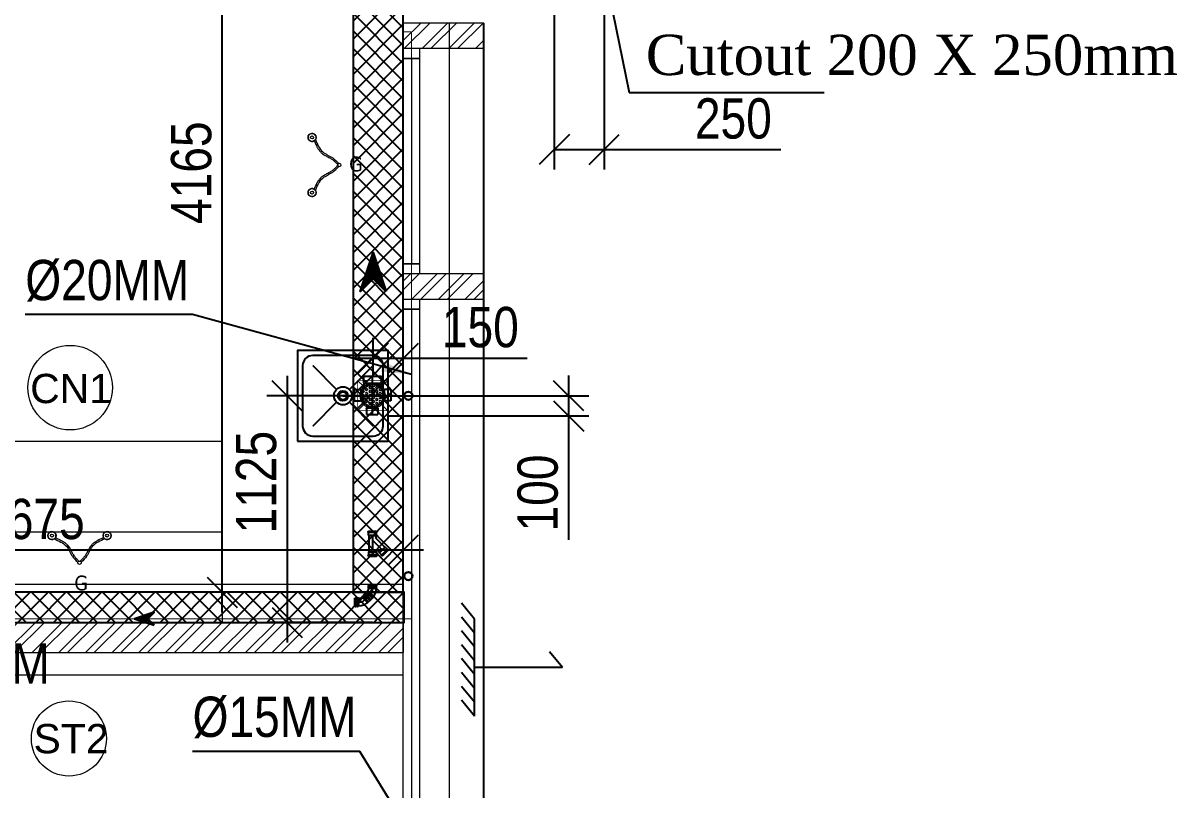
# Model space of a CAD drawing. Header units: inches. Extents: x 5899882 to 5988838, y -468923 to -96891.
# Drawn here: x 5977340 to 5983072, y -225726 to -221920 of the extents above; entities that cross this region are included whole.
import ezdxf

# ---------------------------------------------------------------- set-up
doc = ezdxf.new("R2010")
doc.units = ezdxf.units.IN
doc.header["$MEASUREMENT"] = 0
doc.linetypes.add('1', pattern=[0])
doc.layers.get('Defpoints').update_dxf_attribs({"color": 8})
for name, color, linetype in [('0- SLC ARCH LAYOUT', 7, 'Continuous'), ('0- SLC DIMENSION', 7, 'Continuous'), ('0- SLC HIDE BOX & CUTOUT', 6, 'Continuous'), ('0-SLC-40 MM Waste water pipe', 3, 'Continuous'), ('0-SLC-75MM WASTE PIPE', 6, 'Continuous'), ('0-SLC-DOMESTIC LINE', 5, 'DOMESTIC_LINE'), ('0-SLC-Multi nahani trap', 6, 'Continuous'), ('0-SLC-Raised portion', 1, 'Continuous'), ('0-SLC-Toilet fixture', 5, 'Continuous'), ('CL', 7, 'Continuous')]:
    doc.layers.add(name, color=color, linetype=linetype)
for name, color, linetype, lineweight in [('0-SLC-100 mm Multi nahani trap jali', 253, 'Continuous', 13), ('ARCL-HATCH-B', 8, 'Continuous', 5), ('ARLC-DIM0', 8, 'Continuous', 5), ('ARLC-DOOR-W', 8, 'Continuous', 5), ('ARLC-ELE0', 8, 'Continuous', 9), ('ARLC-FUR (NOMN)', 8, 'Continuous', 9), ('ARLC-FURN', 8, 'Continuous', 9), ('ARLC-GAS BURNER', 8, 'Continuous', 5), ('ARLC-SINK', 8, 'Continuous', 9), ('ARLC-WALL', 8, 'Continuous', 15)]:
    doc.layers.add(name, color=color, linetype=linetype, lineweight=lineweight)
doc.styles.add('ARIAL', font='tahoma.ttf')
doc.styles.add('LT0050R', font='arial.ttf', dxfattribs={"height": 120})
doc.styles.get("Standard").update_dxf_attribs({"font": 'arial.ttf'})
doc.styles.add('swis cn bt', font='swissc.ttf')
doc.linetypes.add('DOMESTIC_LINE', pattern='A,0.5,-0.2,["DWS",ARIAL,S=0.1,R=0,X=-0.1,Y=-0.05],-0.25', length=0.95)
doc.dimstyles.new('LT0050R', dxfattribs={"dimtxt": 120, "dimasz": 80, "dimexe": 80, "dimexo": 50, "dimgap": 80, "dimtad": 0, "dimdec": 0, "dimzin": 0, "dimdsep": 46, "dimtxsty": 'LT0050R', "dimblk": 'ARCHTICK', "dimcen": 1, "dimdle": 80, "dimclrd": 252, "dimclre": 252, "dimclrt": 240, "dimadec": 0, "dimazin": 0, "dimtfac": 1, "dimtdec": 0, "dimtofl": 0, "dimtmove": 1, "dimatfit": 3, "dimfxl": 1, "dimtolj": 1, "dimtzin": 0, "dimlwd": -1, "dimlwe": -1, "dimarcsym": 0})
doc.dimstyles.new('SLC', dxfattribs={"dimtxt": 200, "dimasz": 150, "dimexe": 100, "dimexo": 0, "dimgap": 50, "dimtad": 1, "dimdec": 0, "dimrnd": 5, "dimzin": 1, "dimdsep": 46, "dimtxsty": 'swis cn bt', "dimblk": 'OBLIQUE', "dimcen": 60, "dimdle": 100, "dimclrd": 256, "dimclre": 256, "dimclrt": 256, "dimazin": 0, "dimtfac": 1, "dimtdec": 0, "dimtofl": 0, "dimtmove": 0, "dimatfit": 3, "dimfxl": 0.18, "dimtolj": 1, "dimtzin": 0, "dimarcsym": 0})
pattern_1 = [(45, (-5779197.41, 117191.3), (-66.2912607, 66.2912607), []), (45, (-5779153.22, 117191.3), (-66.2912607, 66.2912607), [])]

# ---------------------------------------------------------------- blocks, each defined once
blk = doc.blocks.new('SINK1')
at = {"color": 0}
for p, q in [((5972703.3, -133859.2), (5972821.5, -133977.3)), ((5972885.1, -133977.3), (5973003.3, -133859.2)), ((5972703.3, -134159.2), (5972821.5, -134041)), ((5972885.1, -134041), (5973003.3, -134159.2))]:
    blk.add_line(p, q, dxfattribs=at)
blk.add_lwpolyline([(5973078.3, -134234.2), (5973078.3, -133784.2), (5972628.3, -133784.2), (5972628.3, -134234.2)], close=True, dxfattribs=at)
blk.add_lwpolyline([(5973053.3, -134159.2), (5973053.3, -133859.2, 0.414214), (5973003.3, -133809.2), (5972703.3, -133809.2, 0.414214), (5972653.3, -133859.2), (5972653.3, -134159.2, 0.414214), (5972703.3, -134209.2), (5973003.3, -134209.2, 0.414214)], format="xyb", close=True, dxfattribs=at)
for radius in [45, 25]:
    blk.add_circle((5972853.3, -134009.2), radius, dxfattribs=at)
blk = doc.blocks.new('ARR')
h = blk.add_hatch()
h.set_pattern_fill('ANSI31', color=256)
h.paths.add_polyline_path([(-80, 80), (0, 0), (-80, -80), (162.3, 0)])
at = {"color": 7, "lineweight": 30}
blk.add_lwpolyline([(-80, -80), (0, 0), (-80, 80), (162.3, 0), (-80, -80)], dxfattribs=at)
blk = doc.blocks.new('FD COVER')
at = {"layer": '0-SLC-100 mm Multi nahani trap jali'}
h = blk.add_hatch(color=1, dxfattribs=at)
h.paths.add_polyline_path([(52.4, 0, 1), (-52.4, 0, 1)])
h.paths.add_polyline_path([(-49.7, 0, -1), (49.7, 0, -1)], flags=16)
h = blk.add_hatch(dxfattribs=at)
h.set_pattern_fill('HEX', color=1, scale=45.193777, style=0)
h.set_pattern_definition([(0, (-4759.384, 4380.386), (0, 9.78474), [5.649222, -11.298444]), (120, (-4759.384, 4380.386), (-8.473833, -4.89237), [5.649222, -11.298444]), (60, (-4753.735, 4380.386), (-8.473833, 4.89237), [5.649222, -11.298444])])
h.paths.add_polyline_path([(-49.7, 0, 1), (49.7, 0, 1)])
at = {"layer": '0-SLC-100 mm Multi nahani trap jali', "color": 1, "ltscale": 3}
for p, q in [((-75, 75), (-44.2, 44.2)), ((75, 75), (44.2, 44.2)), ((-44.2, -44.2), (-75, -75)), ((44.2, -44.2), (75, -75))]:
    blk.add_line(p, q, dxfattribs=at)
at = {"layer": '0-SLC-100 mm Multi nahani trap jali', "color": 1, "ltscale": 3, "const_width": 3.75}
blk.add_lwpolyline([(-75, -75), (75, -75), (75, 75), (-75, 75)], close=True, dxfattribs=at)
at = {"layer": '0-SLC-100 mm Multi nahani trap jali', "color": 1, "ltscale": 3}
blk.add_circle((0, 0), 62.5, dxfattribs=at)
blk = doc.blocks.new('A$C52224D05')
at = {"layer": '0-SLC-Multi nahani trap', "linetype": 'Continuous'}
h = blk.add_hatch(color=256, dxfattribs=at)
h.paths.add_polyline_path([(58.1, 0, 1), (-57.9, 0, 1)])
h.paths.add_polyline_path([(-54.9, 0, -1), (55.1, 0, -1)], flags=16)
for p, q in [((-25.9, 91.4), (-25.9, 77.8)), ((31.1, 91.4), (-25.9, 91.4)), ((-25.9, 77.8), (-25.9, 60.2)), ((28.7, 57.9), (-23.6, 57.9)), ((-22.4, 57.9), (-22.4, 50.2)), ((0, 103.7), (0, -103.7)), ((27.6, 57.9), (27.6, 47.6)), ((31.1, 91.4), (31.1, 77.8)), ((31.1, 77.8), (31.1, 60.2)), ((-96.3, 0), (95.2, 0)), ((-78.2, 26.7), (-93.7, 26.7)), ((-93.7, -30.2), (-93.7, 26.7)), ((-62.6, 26.7), (-78.2, 26.7)), ((-60.3, -27.9), (-60.3, 24.4)), ((-60.3, 23.3), (-50.5, 23.3)), ((41.1, 41), (63, 41)), ((63, -41.5), (63, 41.5)), ((65.5, 44), (74, 44)), ((74, 44), (97.8, 44)), ((97.8, -44), (97.8, 44)), ((-78.2, -30.2), (-93.7, -30.2)), ((-62.6, -30.2), (-77.7, -30.2)), ((-60.3, -26.7), (-50.5, -26.7)), ((-22.4, -57.9), (-22.4, -50.2)), ((27.6, -57.9), (27.6, -47.6)), ((41.1, -41), (63, -41)), ((65.5, -44), (74, -44)), ((74, -44), (97.8, -44)), ((-25.9, -77.8), (-25.9, -60.2)), ((-25.9, -91.4), (-25.9, -77.8)), ((31.1, -91.4), (-25.9, -91.4)), ((28.7, -57.9), (-23.6, -57.9)), ((31.1, -77.8), (31.1, -60.2)), ((31.1, -91.4), (31.1, -77.8))]:
    blk.add_line(p, q, dxfattribs=at)
blk.add_circle((0.1, 0), 55, dxfattribs=at)
for centre, radius, start, end in [((-23.6, 60.2), 2.33, 180, 270), ((28.7, 60.2), 2.33, 270, 0), ((-62.6, 24.4), 2.33, 0, 90), ((65.5, 41.5), 2.5, 90, 180), ((-62.6, -27.9), 2.33, 270, 0), ((65.5, -41.5), 2.5, 180, 270), ((-23.6, -60.2), 2.33, 90, 180), ((28.7, -60.2), 2.33, 0, 90)]:
    blk.add_arc(centre, radius, start, end, dxfattribs=at)
blk = doc.blocks.new('_ArchTick')
at = {"color": 0, "linetype": 'ByBlock', "const_width": 0.15}
blk.add_lwpolyline([(-0.5, -0.5), (0.5, 0.5)], dxfattribs=at)
blk = doc.blocks.new('RFGREG')
at = {"layer": 'ARLC-GAS BURNER'}
for centre, radius in [((5822272.1, -124202.2), 20.1), ((5822272.1, -124202.2), 7.52), ((5822545.9, -124202.2), 20.1), ((5822545.9, -124202.2), 7.52), ((5822409, -124337.3), 8.48), ((5822409, -124337.3), 8.48)]:
    blk.add_circle(centre, radius, dxfattribs=at)
for centre, start, end in [((5822272.1, -124202.2), 326.88842, 302.91638), ((5822545.9, -124202.2), 237.08362, 213.11158)]:
    blk.add_arc(centre, 20.1, start, end, dxfattribs=at)
for points, knots in [([(5822282.8, -124219), (5822306.1, -124228.5), (5822348, -124245.6), (5822367.4, -124302.3), (5822390.6, -124325), (5822400.1, -124334.3)], [0, 0, 0, 0, 88.97169, 160.2268, 209.42552, 209.42552, 209.42552, 209.42552]), ([(5822288.9, -124213.2), (5822287.3, -124212.5), (5822295, -124215.6), (5822306.8, -124220.6), (5822316.7, -124225.4), (5822324.3, -124229.7), (5822329.9, -124233.2), (5822335.4, -124237), (5822340.6, -124241.1), (5822345.5, -124245.6), (5822351, -124251.4), (5822356.5, -124258.8), (5822361.8, -124267.5), (5822366.6, -124276.3), (5822371, -124284.9), (5822375.4, -124293.1), (5822379.5, -124299.9), (5822383.4, -124305.3), (5822387.1, -124309.9), (5822391.1, -124314.4), (5822395.5, -124319), (5822400.2, -124323.7), (5822403.7, -124327), (5822405.4, -124328.8)], [0, 0, 0, 0, 0.738277, 1.476555, 2.214832, 2.583971, 2.95311, 3.322249, 3.691387, 4.060526, 4.429665, 5.003329, 5.576994, 6.150658, 6.724322, 7.297987, 7.871651, 8.267743, 8.663834, 9.059926, 9.456017, 9.852109, 10.248201, 10.248201, 10.248201, 10.248201]), ([(5822529.1, -124213.2), (5822530.7, -124212.5), (5822523, -124215.6), (5822511.1, -124220.6), (5822501.3, -124225.4), (5822493.7, -124229.7), (5822488, -124233.2), (5822482.6, -124237), (5822477.4, -124241.1), (5822472.4, -124245.6), (5822467, -124251.4), (5822461.5, -124258.8), (5822456.1, -124267.5), (5822451.4, -124276.3), (5822447, -124284.9), (5822442.6, -124293.1), (5822438.5, -124299.9), (5822434.6, -124305.3), (5822430.9, -124309.9), (5822426.9, -124314.4), (5822422.5, -124319), (5822417.7, -124323.7), (5822414.3, -124327), (5822412.6, -124328.8)], [0, 0, 0, 0, 0.738277, 1.476555, 2.214832, 2.583971, 2.95311, 3.322249, 3.691387, 4.060526, 4.429665, 5.003329, 5.576994, 6.150658, 6.724322, 7.297987, 7.871651, 8.267743, 8.663834, 9.059926, 9.456017, 9.852109, 10.248201, 10.248201, 10.248201, 10.248201]), ([(5822535.2, -124219), (5822511.9, -124228.5), (5822470, -124245.6), (5822450.6, -124302.3), (5822427.4, -124325), (5822417.9, -124334.3)], [0, 0, 0, 0, 88.97169, 160.2268, 209.42552, 209.42552, 209.42552, 209.42552])]:
    blk.add_open_spline(points, degree=3, knots=knots, dxfattribs=at)
at = {"layer": 'ARLC-GAS BURNER', "insert": (5822417.2, -124438.3), "char_height": 73.57, "attachment_point": 5, "style": 'ARIAL'}
blk.add_mtext('\\A1;G', dxfattribs=at)
blk = doc.blocks.new('GAS BURNER')
at = {"layer": 'ARLC-GAS BURNER'}
for centre, radius in [((5974102.4, -133873.7), 20.1), ((5974102.4, -133873.7), 7.52), ((5974237.5, -134010.6), 8.48), ((5974237.5, -134010.6), 8.48), ((5974102.4, -134147.5), 20.1), ((5974102.4, -134147.5), 7.52)]:
    blk.add_circle(centre, radius, dxfattribs=at)
for centre, start, end in [((5974102.4, -133873.7), 327.08362, 303.11158), ((5974102.4, -134147.5), 56.88842, 32.91638)]:
    blk.add_arc(centre, 20.1, start, end, dxfattribs=at)
for points, knots in [([(5974113.4, -133890.5), (5974112.8, -133888.9), (5974115.8, -133896.6), (5974120.9, -133908.4), (5974125.6, -133918.3), (5974129.9, -133925.9), (5974133.4, -133931.5), (5974137.2, -133937), (5974141.3, -133942.2), (5974145.9, -133947.1), (5974151.7, -133952.6), (5974159, -133958.1), (5974167.7, -133963.4), (5974176.5, -133968.2), (5974185.2, -133972.6), (5974193.4, -133977), (5974200.1, -133981.1), (5974205.5, -133985), (5974210.1, -133988.7), (5974214.6, -133992.7), (5974219.2, -133997.1), (5974223.9, -134001.8), (5974227.3, -134005.2), (5974229, -134007)], [0, 0, 0, 0, 0.738277, 1.476555, 2.214832, 2.583971, 2.95311, 3.322249, 3.691387, 4.060526, 4.429665, 5.003329, 5.576994, 6.150658, 6.724322, 7.297987, 7.871651, 8.267743, 8.663834, 9.059926, 9.456017, 9.852109, 10.248201, 10.248201, 10.248201, 10.248201]), ([(5974119.2, -133884.4), (5974128.7, -133907.7), (5974145.8, -133949.6), (5974202.5, -133969), (5974225.2, -133992.2), (5974234.5, -134001.7)], [0, 0, 0, 0, 88.97169, 160.2268, 209.42552, 209.42552, 209.42552, 209.42552]), ([(5974113.4, -134130.7), (5974112.8, -134132.3), (5974115.8, -134124.6), (5974120.9, -134112.7), (5974125.6, -134102.9), (5974129.9, -134095.2), (5974133.4, -134089.6), (5974137.2, -134084.2), (5974141.3, -134079), (5974145.9, -134074), (5974151.7, -134068.6), (5974159, -134063.1), (5974167.7, -134057.7), (5974176.5, -134053), (5974185.2, -134048.5), (5974193.4, -134044.2), (5974200.1, -134040.1), (5974205.5, -134036.2), (5974210.1, -134032.5), (5974214.6, -134028.5), (5974219.2, -134024.1), (5974223.9, -134019.3), (5974227.3, -134015.9), (5974229, -134014.1)], [0, 0, 0, 0, 0.738277, 1.476555, 2.214832, 2.583971, 2.95311, 3.322249, 3.691387, 4.060526, 4.429665, 5.003329, 5.576994, 6.150658, 6.724322, 7.297987, 7.871651, 8.267743, 8.663834, 9.059926, 9.456017, 9.852109, 10.248201, 10.248201, 10.248201, 10.248201]), ([(5974119.2, -134136.8), (5974128.7, -134113.5), (5974145.8, -134071.6), (5974202.5, -134052.2), (5974225.2, -134029), (5974234.5, -134019.5)], [0, 0, 0, 0, 88.97169, 160.2268, 209.42552, 209.42552, 209.42552, 209.42552])]:
    blk.add_open_spline(points, degree=3, knots=knots, dxfattribs=at)
at = {"layer": 'ARLC-GAS BURNER', "insert": (5974320.2, -134006.7), "char_height": 73.57, "attachment_point": 5, "style": 'ARIAL'}
blk.add_mtext('\\A1;G', dxfattribs=at)
blk = doc.blocks.new('A$C5D8F11B1')
at = {"layer": 'ARCL-HATCH-B'}
h = blk.add_hatch(dxfattribs=at)
h.set_pattern_fill('ANSI32', color=256, scale=250)
h.set_pattern_definition(pattern_1)
h.paths.add_polyline_path([(34445, -26775), (34045, -26775), (34045, -26900), (34445, -26900)])
h = blk.add_hatch(dxfattribs=at)
h.set_pattern_fill('ANSI32', color=256, scale=250)
h.set_pattern_definition(pattern_1)
h.paths.add_polyline_path([(34445, -28020), (34045, -28020), (34045, -28145), (34445, -28145)])
h = blk.add_hatch(dxfattribs=at)
h.set_pattern_fill('ANSI32', color=256, scale=250)
h.set_pattern_definition(pattern_1)
h.paths.add_polyline_path([(34045, -29750), (30920, -29750), (30920, -29900), (34045, -29900)])
at = {"layer": 'ARLC-DIM0'}
for points in [[(34125, -26900), (34125, -26950), (34045, -26950), (34045, -26900)], [(34125, -27970), (34125, -28020), (34045, -28020), (34045, -27970)], [(34125, -28145), (34125, -28195), (34045, -28195), (34045, -28145)]]:
    blk.add_lwpolyline(points, close=True, dxfattribs=at)
at = {"layer": 'ARLC-DOOR-W', "ltscale": 0.1}
for p, q in [((34085, -26950), (34085, -27970)), ((34085, -28195), (34085, -31505))]:
    blk.add_line(p, q, dxfattribs=at)
at = {"layer": 'ARLC-DOOR-W'}
for points in [[(34045, -26950), (34125, -26950), (34125, -27970), (34045, -27970)], [(34045, -28195), (34125, -28195), (34125, -31505), (34045, -31505)]]:
    blk.add_lwpolyline(points, close=True, dxfattribs=at)
at = {"layer": 'ARLC-ELE0'}
for p, q in [((34445, -26900), (34445, -28020)), ((34445, -28145), (34445, -31555))]:
    blk.add_line(p, q, dxfattribs=at)
at = {"layer": 'ARLC-FUR (NOMN)'}
for centre, radius in [((32389.7, -28584.4), 209.9), ((32383.4, -30326.1), 186.4)]:
    blk.add_circle(centre, radius, dxfattribs=at)
at = {"layer": 'ARLC-FURN'}
for p, q in [((33145, -28850), (33145, -23025)), ((25945, -28850), (33145, -28850))]:
    blk.add_line(p, q, dxfattribs=at)
at = {"layer": 'ARLC-FURN', "ltscale": 0.002}
for p, q in [((26045, -29300), (33145, -29300)), ((33145, -29300), (33145, -29750))]:
    blk.add_line(p, q, dxfattribs=at)
at = {"layer": 'ARLC-WALL', "ltscale": 0.1}
for p, q in [((30920, -29750), (34045, -29750)), ((34045, -29750), (34045, -29900)), ((30920, -29900), (34045, -29900))]:
    blk.add_line(p, q, dxfattribs=at)
at = {"layer": 'ARLC-WALL'}
for points in [[(34445, -26775), (34045, -26775), (34045, -26900), (34445, -26900)], [(34445, -28020), (34045, -28020), (34045, -28145), (34445, -28145)]]:
    blk.add_lwpolyline(points, close=True, dxfattribs=at)
at = {"layer": 'ARLC-GAS BURNER'}
for name, p in [('GAS BURNER', (-5940510.8, 106531.2)), ('RFGREG', (-5789972.6, 94883.5))]:
    blk.add_blockref(name, p, dxfattribs=at)
at = {"layer": 'ARLC-SINK', "rotation": 270}
blk.add_blockref('SINK1', (167754.2, 5944228.3), dxfattribs=at)
at = {"layer": 'ARLC-FUR (NOMN)'}
for s, p in [('CN1', (32191.2, -28661.4)), ('ST2', (32208, -30399.4))]:
    blk.add_text(s, height=145.38, dxfattribs=at).set_placement(p)
blk = doc.blocks.new('1248')
at = {"color": 0}
for p, q in [((-74, 21), (-75, 19)), ((-75, 19), (-71, 15)), ((-21, 74), (-74, 21)), ((-69, 16), (-71, 15)), ((-16, 69), (-69, 16)), ((-58, 5), (-69, 16)), ((-58, 5), (-59, 3)), ((-59, 3), (-56, 1)), ((-58, 5), (-5, 58)), ((-55, 1), (-56, 1)), ((-1, 55), (-55, 1)), ((-52, -1), (-55, 1)), ((-52, -1), (1, 52)), ((-52, -1), (1, 52)), ((1, 49), (-49, -1)), ((-21, 74), (-19, 75)), ((-19, 75), (-15, 70)), ((-16, 69), (-15, 70)), ((-5, 58), (-16, 69)), ((-5, 58), (-3, 59)), ((-3, 59), (-1, 56)), ((-1, 55), (-1, 56)), ((1, 52), (-1, 55)), ((1, 49), (1, 52)), ((34, 35), (36, 37)), ((34, -35), (34, 35)), ((36, 37), (40, 37)), ((36, 37), (36, -38)), ((36, 37), (36, -38)), ((40, 37), (41, 39)), ((40, -38), (40, 37)), ((43, 39), (41, 39)), ((44, 37), (43, 39)), ((44, 37), (60, 37)), ((44, 37), (44, -38)), ((60, 37), (60, 39)), ((67, 39), (60, 39)), ((60, -38), (60, 37)), ((67, 39), (68, 37)), ((68, -38), (68, 37)), ((-49, -1), (-52, -1)), ((34, -35), (36, -38)), ((36, -38), (40, -38)), ((40, -38), (41, -39)), ((43, -39), (41, -39)), ((44, -38), (43, -39)), ((44, -38), (60, -38)), ((60, -38), (60, -39)), ((67, -39), (60, -39)), ((68, -38), (67, -39))]:
    blk.add_line(p, q, dxfattribs=at)
at = {"color": 8}
blk.add_lwpolyline([(-48, 48), (0, 0), (68, 0)], dxfattribs=at)
at = {"color": 0}
for major_axis, start_param, end_param in [((0, 47.3), 2.356166, 3.141564), ((0, 118), 2.356191, 3.14159)]:
    blk.add_ellipse((34, 83), major_axis=major_axis, ratio=1, start_param=start_param, end_param=end_param, dxfattribs=at)
blk = doc.blocks.new('A$C23A5667F')
at = {"color": 0}
for p, q in [((-193, 122), (-122, 193)), ((-191, 118), (-118, 191)), ((-184, 111), (-111, 184)), ((-157, 87), (-87, 157)), ((-154, 87), (-87, 154)), ((-119, 190), (-122, 193)), ((-111, 187), (-114, 191)), ((-87, 158), (-112, 183)), ((-87, 157), (-87, 154)), ((-87, 154), (20, 47)), ((-193, 50), (-198, 50)), ((-198, -50), (-198, 50)), ((-190, 119), (-193, 122)), ((-193, -52), (-193, 52)), ((-187, 111), (-191, 114)), ((-186, 54), (-191, 54)), ((-158, 87), (-183, 112)), ((-183, -52), (-183, 52)), ((-148, 50), (-183, 50)), ((-157, 87), (-154, 87)), ((-154, 87), (-115, 47)), ((-148, -50), (-148, 50)), ((-147, 50), (-145, 47)), ((-145, -48), (-145, 47)), ((63, 50), (61, 47)), ((61, -48), (61, 47)), ((64, 50), (100, 50)), ((64, -50), (64, 50)), ((100, -52), (100, 52)), ((102, 54), (107, 54)), ((110, -52), (110, 52)), ((110, 50), (114, 50)), ((114, -50), (114, 50)), ((-193, -50), (-198, -50)), ((-186, -54), (-191, -54)), ((-148, -50), (-183, -50)), ((-147, -50), (-145, -48)), ((63, -50), (61, -48)), ((64, -50), (100, -50)), ((102, -54), (107, -54)), ((110, -50), (114, -50))]:
    blk.add_line(p, q, dxfattribs=at)
for points in [[(-145, 47), (-115, 47)], [(20, 47), (61, 47)], [(61, -48), (-145, -48)]]:
    blk.add_lwpolyline(points, dxfattribs=at)
at = {"color": 8}
for points in [[(61, 0), (-145, 0)], [(-120, 120), (0, 0)]]:
    blk.add_lwpolyline(points, dxfattribs=at)
at = {"color": 0}
for centre, radius, start, end in [((-116, 189), 2.5, 45, 135), ((-113, 186), 2.5, 315, 45), ((-87, 157), 0.833, 0, 45), ((-191, 52), 2.5, 90, 180), ((-189, 116), 2.5, 135, 225), ((-186, 113), 2.5, 225, 315), ((-186, 52), 2.5, 0, 90), ((-157, 87), 0.833, 225, 270), ((-148, 49), 0.833, 45, 90), ((64, 49), 0.833, 90, 135), ((102, 52), 2.5, 90, 180), ((107, 52), 2.5, 0, 90), ((-191, -52), 2.5, 180, 270), ((-186, -52), 2.5, 270, 0), ((-148, -49), 0.833, 270, 315), ((64, -49), 0.833, 225, 270), ((102, -52), 2.5, 180, 270), ((107, -52), 2.5, 270, 0)]:
    blk.add_arc(centre, radius, start, end, dxfattribs=at)
blk = doc.blocks.new('_OBLIQUE')
at = {"color": 0, "linetype": 'ByBlock'}
blk.add_line((-0.5, -0.5), (0.5, 0.5), dxfattribs=at)
blk = doc.blocks.new('*D210')
at = {"layer": '0- SLC DIMENSION', "lineweight": -2, "transparency": 16777216}
for p, q in [((5975553.5, -224745.1), (5975553.5, -224435.5)), ((5979228.9, -224745.1), (5979228.9, -224435.5)), ((5975453.5, -224535.5), (5979328.9, -224535.5))]:
    blk.add_line(p, q, dxfattribs=at)
at = {"layer": 'Defpoints', "color": 0, "transparency": 16777216}
for p in [(5979228.9, -224535.5), (5975553.5, -224745.1), (5979228.9, -224745.1)]:
    blk.add_point(p, dxfattribs=at)
at = {"layer": '0- SLC DIMENSION', "lineweight": -2, "transparency": 16777216, "xscale": 150, "yscale": 150, "zscale": 150, "rotation": 180}
blk.add_blockref('_OBLIQUE', (5975553.5, -224535.5), dxfattribs=at)
at = {"layer": '0- SLC DIMENSION', "lineweight": -2, "transparency": 16777216, "xscale": 150, "yscale": 150, "zscale": 150}
blk.add_blockref('_OBLIQUE', (5979228.9, -224535.5), dxfattribs=at)
at = {"layer": '0- SLC DIMENSION', "transparency": 16777216, "insert": (5977391.2, -224382.8), "char_height": 200, "attachment_point": 5, "style": 'swis cn bt'}
blk.add_mtext('\\A1;3675', dxfattribs=at)
blk = doc.blocks.new('*D212')
at = {"layer": '0- SLC DIMENSION', "lineweight": -2, "transparency": 16777216}
for p, q in [((5978328.9, -224845.1), (5978328.9, -220480.5)), ((5978978.9, -220580.5), (5978228.9, -220580.5)), ((5978978.9, -224745.1), (5978228.9, -224745.1))]:
    blk.add_line(p, q, dxfattribs=at)
at = {"layer": 'Defpoints', "color": 0, "transparency": 16777216}
for p in [(5978328.9, -220580.5), (5978978.9, -220580.5), (5978978.9, -224745.1)]:
    blk.add_point(p, dxfattribs=at)
at = {"layer": '0- SLC DIMENSION', "lineweight": -2, "transparency": 16777216, "xscale": 150, "yscale": 150, "zscale": 150}
for p, rotation in [((5978328.9, -220580.5), 90), ((5978328.9, -224745.1), 270)]:
    blk.add_blockref('_OBLIQUE', p, dxfattribs=dict(at, rotation=rotation))
at = {"layer": '0- SLC DIMENSION', "transparency": 16777216, "insert": (5978176.2, -222662.8), "char_height": 200, "attachment_point": 5, "rotation": 90, "style": 'swis cn bt'}
blk.add_mtext('\\A1;4165', dxfattribs=at)
blk = doc.blocks.new('*D220')
at = {"layer": '0- SLC DIMENSION', "lineweight": -2, "transparency": 16777216}
for p, q in [((5979078.9, -223672), (5979078.9, -223483)), ((5979228.9, -223769.7), (5979228.9, -223483)), ((5978978.9, -223583), (5979228.9, -223583)), ((5979228.9, -223583), (5979844.1, -223583))]:
    blk.add_line(p, q, dxfattribs=at)
at = {"layer": 'Defpoints', "color": 0, "transparency": 16777216}
for p in [(5979228.9, -223583), (5979078.9, -223672), (5979228.9, -223769.7)]:
    blk.add_point(p, dxfattribs=at)
at = {"layer": '0- SLC DIMENSION', "lineweight": -2, "transparency": 16777216, "xscale": 150, "yscale": 150, "zscale": 150, "rotation": 180}
blk.add_blockref('_OBLIQUE', (5979078.9, -223583), dxfattribs=at)
at = {"layer": '0- SLC DIMENSION', "lineweight": -2, "transparency": 16777216, "xscale": 150, "yscale": 150, "zscale": 150}
blk.add_blockref('_OBLIQUE', (5979228.9, -223583), dxfattribs=at)
at = {"layer": '0- SLC DIMENSION', "transparency": 16777216, "insert": (5979611.5, -223430.3), "char_height": 200, "attachment_point": 5, "style": 'swis cn bt'}
blk.add_mtext('\\A1;150', dxfattribs=at)
blk = doc.blocks.new('*D221')
at = {"layer": '0- SLC DIMENSION', "lineweight": -2, "transparency": 16777216}
for p, q in [((5978651.5, -223670.3), (5978651.5, -224995.1)), ((5979076, -223770.3), (5978551.5, -223770.3)), ((5979076, -224895.1), (5978551.5, -224895.1))]:
    blk.add_line(p, q, dxfattribs=at)
at = {"layer": 'Defpoints', "color": 0, "transparency": 16777216}
for p in [(5979076, -223770.3), (5978651.5, -224895.1), (5979076, -224895.1)]:
    blk.add_point(p, dxfattribs=at)
at = {"layer": '0- SLC DIMENSION', "lineweight": -2, "transparency": 16777216, "xscale": 150, "yscale": 150, "zscale": 150}
for p, rotation in [((5978651.5, -223770.3), 90), ((5978651.5, -224895.1), 270)]:
    blk.add_blockref('_OBLIQUE', p, dxfattribs=dict(at, rotation=rotation))
at = {"layer": '0- SLC DIMENSION', "transparency": 16777216, "insert": (5978498.7, -224199), "char_height": 200, "attachment_point": 5, "rotation": 90, "style": 'swis cn bt'}
blk.add_mtext('\\A1;1125', dxfattribs=at)
blk = doc.blocks.new('*D225')
at = {"layer": '0- SLC DIMENSION', "lineweight": -2, "transparency": 16777216}
for p, q in [((5979978.9, -221043.6), (5979978.9, -222647.5)), ((5980226.7, -221043.6), (5980226.7, -222647.5)), ((5979978.9, -222547.5), (5980326.7, -222547.5)), ((5980226.7, -222547.5), (5981104.7, -222547.5))]:
    blk.add_line(p, q, dxfattribs=at)
at = {"layer": 'Defpoints', "color": 0, "transparency": 16777216}
for p in [(5979978.9, -221043.6), (5980226.7, -221043.6), (5979978.9, -222547.5)]:
    blk.add_point(p, dxfattribs=at)
at = {"layer": '0- SLC DIMENSION', "lineweight": -2, "transparency": 16777216, "xscale": 150, "yscale": 150, "zscale": 150, "rotation": 180}
blk.add_blockref('_OBLIQUE', (5979978.9, -222547.5), dxfattribs=at)
at = {"layer": '0- SLC DIMENSION', "lineweight": -2, "transparency": 16777216, "xscale": 150, "yscale": 150, "zscale": 150}
blk.add_blockref('_OBLIQUE', (5980226.7, -222547.5), dxfattribs=at)
at = {"layer": '0- SLC DIMENSION', "transparency": 16777216, "insert": (5980868.5, -222394.7), "char_height": 200, "attachment_point": 5, "style": 'swis cn bt'}
blk.add_mtext('\\A1;250', dxfattribs=at)
blk = doc.blocks.new('*D622')
at = {"layer": '0- SLC DIMENSION', "lineweight": -2, "transparency": 16777216}
for p, q in [((5980050, -223670.1), (5980050, -223870.1)), ((5978928.9, -223770.1), (5980150, -223770.1)), ((5979153.9, -223870.1), (5980150, -223870.1)), ((5980050, -223870.1), (5980050, -224485.3))]:
    blk.add_line(p, q, dxfattribs=at)
at = {"layer": 'Defpoints', "color": 0, "transparency": 16777216}
for p in [(5978928.9, -223770.1), (5979153.9, -223870.1), (5980050, -223870.1)]:
    blk.add_point(p, dxfattribs=at)
at = {"layer": '0- SLC DIMENSION', "lineweight": -2, "transparency": 16777216, "xscale": 150, "yscale": 150, "zscale": 150}
for p, rotation in [((5980050, -223770.1), 90), ((5980050, -223870.1), 270)]:
    blk.add_blockref('_OBLIQUE', p, dxfattribs=dict(at, rotation=rotation))
at = {"layer": '0- SLC DIMENSION', "transparency": 16777216, "insert": (5979897.3, -224252.7), "char_height": 200, "attachment_point": 5, "rotation": 90, "style": 'swis cn bt'}
blk.add_mtext('\\A1;100', dxfattribs=at)
blk = doc.blocks.new('A$C67844AE1')
at = {"color": 7}
for p, q in [((-218.2, 240.6), (-283.3, 161.6)), ((-218.2, 171.9), (-283.3, 92.9)), ((-218.2, 103.1), (-283.3, 24.1)), ((-218.2, 34.4), (-283.3, -44.6)), ((218.2, 0), (-218.2, 0)), ((218.2, 0), (153.1, -79)), ((-218.2, -34.4), (-283.3, -113.4)), ((-218.2, -103.1), (-283.3, -182.1)), ((-218.2, -171.9), (-283.3, -250.9)), ((-218.2, -240.6), (-283.3, -319.6))]:
    blk.add_line(p, q, dxfattribs=at)
at = {"layer": 'CL', "color": 7}
blk.add_line((-218.2, 240.6), (-218.2, -240.6), dxfattribs=at)

msp = doc.modelspace()

# ---------------------------------------------------------------- block references
at = {"layer": '0- SLC ARCH LAYOUT'}
msp.add_blockref('A$C5D8F11B1', (5945183.9, -195145.1), dxfattribs=at)

# ---------------------------------------------------------------- next in the draw order: hatches: boundary and pattern name
at = {"layer": '0-SLC-Raised portion'}
h = msp.add_hatch(dxfattribs=at)
h.set_pattern_fill('ANSI37', color=256, scale=500, angle=90)
h.set_pattern_definition([(135, (3200202.133, -829162.484), (-44.1941738, -44.1941738), []), (225, (3200202.133, -829162.484), (44.1941738, -44.1941738), [])])
h.paths.add_polyline_path([(5979228.9, -220580.5), (5978978.9, -220580.5), (5978978.9, -224745.1), (5979228.9, -224745.1)])
h = msp.add_hatch(dxfattribs=at)
h.set_pattern_fill('ANSI37', color=256, scale=500, angle=180)
h.set_pattern_definition([(225, (6576298.05, -3003671.805), (44.1941738, -44.1941738), []), (315, (6576298.05, -3003671.805), (44.1941738, 44.1941738), [])])
h.paths.add_polyline_path([(5975553.5, -224745.1), (5975553.5, -224895.1), (5979233.9, -224895.1), (5979233.9, -224745.1)])

# ---------------------------------------------------------------- next in the draw order: linework, layer by layer
at = {"color": 0}
msp.add_line((5979628.9, -228070.1), (5979628.9, -221920.1), dxfattribs=at)
at = {"layer": '0-SLC-40 MM Waste water pipe', "lineweight": 30}
for centre in [(5978928.9, -223770.1), (5978928.9, -223770.1), (5979253.9, -223769.7), (5979253.9, -223769.7), (5979253.9, -224665)]:
    msp.add_circle(centre, 20, dxfattribs=at)
at = {"layer": '0-SLC-DOMESTIC LINE', "color": 5, "linetype": '1', "const_width": 5}
for points in [[(5979268.9, -221156.5), (5979228.9, -221156.5), (5979228.9, -221963.5), (5979268.9, -221963.5)], [(5979268.9, -224876.5), (5979268.9, -221963.5)], [(5979268.9, -223870.1), (5979153.9, -223870.1)], [(5971603, -224951), (5971603, -224951), (5975803.9, -224950), (5975804, -224876.5), (5979268.9, -224876.5)], [(5979268.9, -224876.5), (5979268.9, -226170.1), (5978928.9, -226170.1)]]:
    msp.add_lwpolyline(points, dxfattribs=at)
at = {"layer": '0-SLC-Raised portion'}
for points in [[(5979228.9, -220580.5), (5978978.9, -220580.5), (5978978.9, -224745.1), (5979228.9, -224745.1)], [(5975553.5, -224745.1), (5975553.5, -224895.1), (5979233.9, -224895.1), (5979233.9, -224745.1)]]:
    msp.add_lwpolyline(points, close=True, dxfattribs=at)
at = {"layer": 'ARLC-WALL', "color": 30}
for p, q in [((5979228.9, -228070.1), (5979228.9, -221920.1)), ((5979458.9, -228070.1), (5979458.9, -221920.1)), ((5970228.9, -224705.1), (5979228.9, -224705.1)), ((5970228.9, -225155.1), (5979228.9, -225155.1))]:
    msp.add_line(p, q, dxfattribs=at)
at = {"layer": 'ARLC-WALL', "color": 30, "ltscale": 0.1}
msp.add_line((5979228.9, -224895.1), (5979228.9, -225045.1), dxfattribs=at)

# ---------------------------------------------------------------- next in the draw order: block references
at = {"layer": '0-SLC-100 mm Multi nahani trap jali', "lineweight": -3, "rotation": 180}
msp.add_blockref('FD COVER', (5979076.6, -223768.9), dxfattribs=at)
at = {"layer": '0-SLC-40 MM Waste water pipe', "lineweight": 30}
for name, p, xscale, yscale, zscale, rotation in [('A$C23A5667F', (5979076, -224487.1), -0.4000000000000001, 0.4000000000000001, 0.4000000000000001, 270.0004559633209), ('1248', (5979076, -224744.1), 0.5333650478352779, 0.5333650478352779, 0.5333650478352779, 90.00102984575581), ('1248', (5979024.9, -224795.1), -0.533365047835278, 0.5333650478352779, 0.5333650478352779, 359.996011530125)]:
    msp.add_blockref(name, p, dxfattribs=dict(at, xscale=xscale, yscale=yscale, zscale=zscale, rotation=rotation))
at = {"layer": '0-SLC-75MM WASTE PIPE', "color": 8, "xscale": 0.8, "yscale": 0.8, "zscale": 0.8, "rotation": 90}
msp.add_blockref('ARR', (5979078.9, -223188), dxfattribs=at)
at = {"layer": '0-SLC-DOMESTIC LINE', "color": 5, "linetype": '1', "xscale": -0.4, "yscale": 0.4, "zscale": 0.4}
msp.add_blockref('ARR', (5977958.7, -224876.5), dxfattribs=at)
at = {"layer": '0-SLC-Multi nahani trap', "linetype": 'Continuous', "extrusion": (0, 0, -1), "zscale": -1, "rotation": 90}
msp.add_blockref('A$C52224D05', (-5979076, -223769.8), dxfattribs=at)
at = {"layer": '0-SLC-Toilet fixture', "color": 140, "rotation": 270}
msp.add_blockref('SINK1', (6112938, 5749083.2), dxfattribs=at)
at = {"layer": 'CL', "color": 0, "xscale": -1, "rotation": 180}
msp.add_blockref('A$C67844AE1', (5979801.2, -225119.4), dxfattribs=at)

# ---------------------------------------------------------------- next in the draw order: texts
at = {"layer": '0- SLC HIDE BOX & CUTOUT', "insert": (5980433.5, -221977.7, 0), "char_height": 200, "width": 2605.109, "attachment_point": 1, "style": 'ARIAL'}
msp.add_mtext('{\\fTimes New Roman|b0|i0|c0|p18;Cutout 200 X 250mm}', dxfattribs=at)
at = {"layer": '0-SLC-DOMESTIC LINE', "linetype": '1', "char_height": 200, "width": 687.595, "attachment_point": 1}
for s, insert in [('{\\fSwis721 Cn BT|b0|i0|c0|p34;%%C20MM}', (5977350.8, -223095.5)), ('{\\fSwis721 Cn BT|b0|i0|c0|p34;%%C15MM}', (5976658.4, -224999.6)), ('{\\fSwis721 Cn BT|b0|i0|c0|p34;%%C15MM}', (5978181.9, -225263.4))]:
    msp.add_mtext(s, dxfattribs=dict(at, insert=insert))

# ---------------------------------------------------------------- next in the draw order: dimensions: what is measured, and where the dimension line sits
at = {"layer": '0- SLC DIMENSION', "color": 1}
for base, p1, p2, picture, middle in [((5978328.9, -220580.5), (5978978.9, -224745.1), (5978978.9, -220580.5), '*D212', (5978176.2, -222662.8)), ((5980050, -223870.1), (5978928.9, -223770.1), (5979153.9, -223870.1), '*D622', (5979897.3, -224252.7))]:
    dim = msp.add_linear_dim(base=base, p1=p1, p2=p2, angle=90, dimstyle='SLC', dxfattribs=at)
    dim.commit()
    dim.dimension.update_dxf_attribs({"geometry": picture, "text_midpoint": middle})
dim = msp.add_linear_dim(base=(5979978.9, -222547.5), p1=(5980226.7, -221043.6), p2=(5979978.9, -221043.6), dimstyle='SLC', dxfattribs=at)
dim.commit()
dim.dimension.update_dxf_attribs({"geometry": '*D225', "text_midpoint": (5980868.5, -222547.5), "dimtype": 160})
for base, p1, p2, picture, middle in [((5979228.9, -223583), (5979078.9, -223672), (5979228.9, -223769.7), '*D220', (5979611.5, -223430.3)), ((5979228.9, -224535.5), (5975553.5, -224745.1), (5979228.9, -224745.1), '*D210', (5977391.2, -224382.8))]:
    dim = msp.add_linear_dim(base=base, p1=p1, p2=p2, dimstyle='SLC', dxfattribs=at)
    dim.commit()
    dim.dimension.update_dxf_attribs({"geometry": picture, "text_midpoint": middle})
dim = msp.add_linear_dim(base=(5978651.5, -224895.1), p1=(5979076, -223770.3), p2=(5979076, -224895.1), angle=90, dimstyle='SLC', dxfattribs=at)
dim.commit()
dim.dimension.update_dxf_attribs({"geometry": '*D221', "text_midpoint": (5978651.5, -224199), "dimtype": 160})

# ---------------------------------------------------------------- next in the draw order: leaders
at = {"layer": '0- SLC HIDE BOX & CUTOUT'}
msp.add_leader([(5980102.8, -221043.6), (5980350.5, -222264), (5981320.4, -222264)], dimstyle='LT0050R', override={"dimasz": 200, "dimclrd": 256, "dimfxl": 160}, dxfattribs=at)
at = {"layer": '0-SLC-DOMESTIC LINE', "linetype": '1'}
for points in [[(5979268.9, -223664.5), (5978181.9, -223367), (5977350.8, -223367)], [(5979268.9, -225951), (5979013, -225534.9), (5978181.9, -225534.9)]]:
    msp.add_leader(points, dimstyle='SLC', override={"dimgap": 50, "dimtad": 0, "dimfxlon": 1}, dxfattribs=at)

doc.saveas('drawing.dxf')
